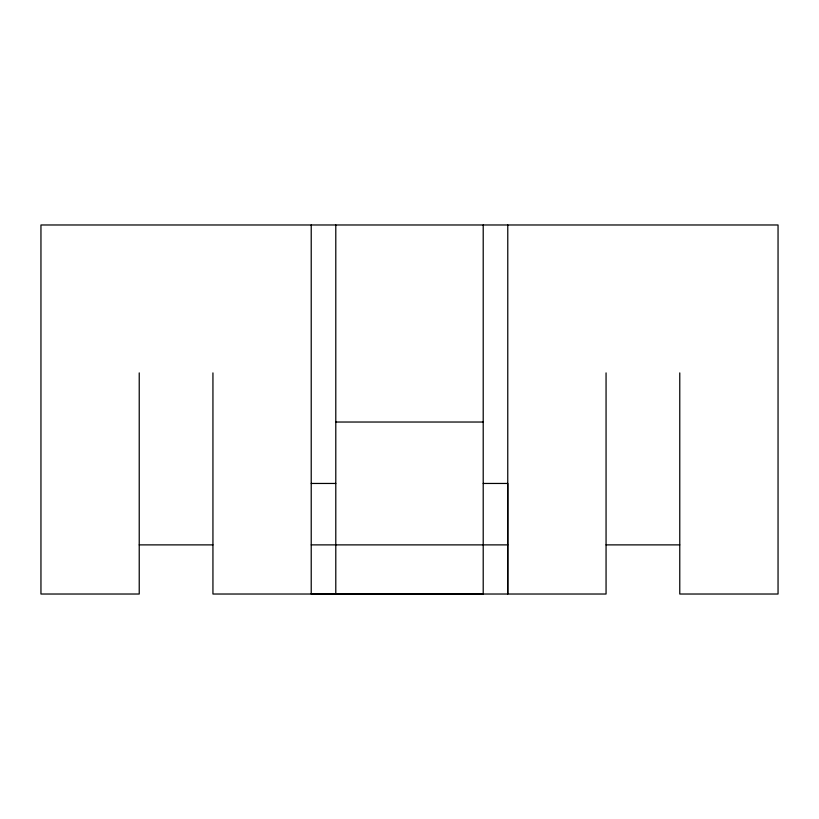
<?xml version="1.0" encoding="UTF-8"?>
<svg xmlns="http://www.w3.org/2000/svg" width="819" height="819" viewBox="0 0 819 819"><rect width="100%" height="100%" fill="white"/><g stroke="black" fill="none" stroke-linecap="round" stroke-linejoin="round"><path stroke-width="1.23" d="M335.79 422.031L483.21 422.031M311.22 483.456L335.79 483.456M483.21 483.456L507.78 483.456L507.76 594.021L507.78 224.979M139.23 544.881L212.94 544.881M311.23 544.881L507.77 544.881M606.06 544.881L679.77 544.881M679.77 372.891L679.77 594.021L778.05 594.021L778.05 224.979L40.95 224.979L40.95 594.021L139.23 594.021L139.23 372.891M606.06 372.891L606.06 594.021L212.94 594.021L212.94 372.891M483.21 224.979L483.21 594.021L311.22 594.021L311.22 224.979M335.79 224.979L335.79 594.021"/></g></svg>
